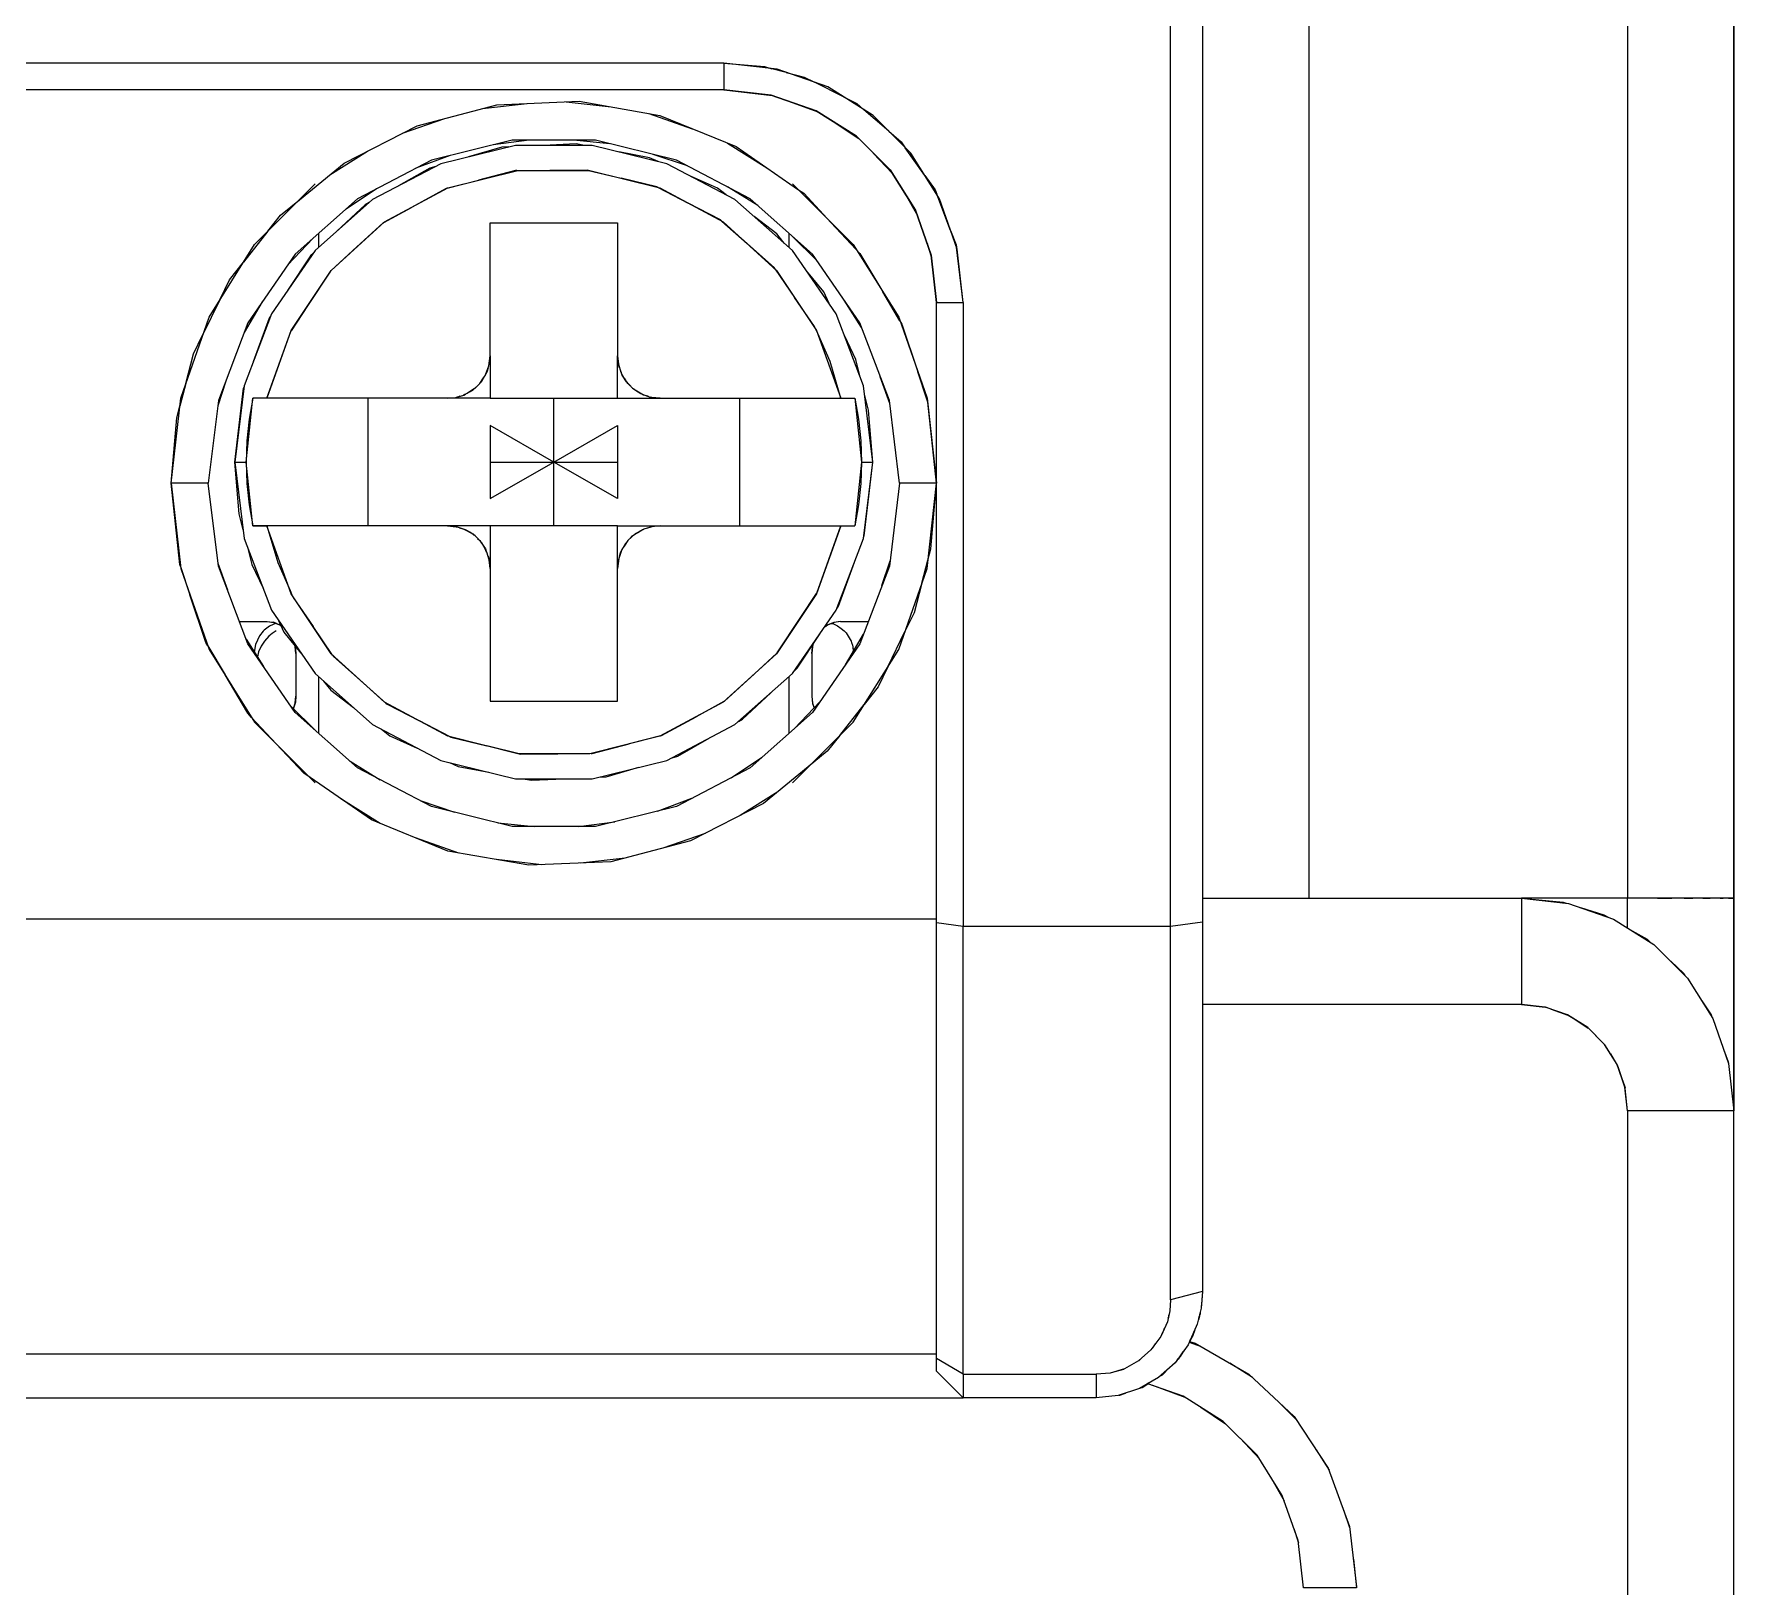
# Model space of a CAD drawing. Header units: millimetres. Extents: x 0 to 56.5, y 0 to 81.
# Drawn here: x 40.51 to 56.5, y 17.32 to 31.93 of the extents above; entities that cross this region are included whole.
import ezdxf

# ---------------------------------------------------------------- set-up
doc = ezdxf.new("R2010")
doc.units = ezdxf.units.MM

# ---------------------------------------------------------------- blocks, each defined once
blk = doc.blocks.new('CHINT_0cca9e6cfbf25816a24cd09b1f555f82_FACE_0')
at = {"color": 7, "linetype": 'CONTINUOUS', "true_color": 0x40d9ff}
for p, q in [((56.496, 44), (56.496, 23.8)), ((56.496, 23.8), (56.496, 44)), ((56.496, 39.668), (56.496, 22.919)), ((51.196, 23.534), (51.196, 32.2)), ((51.496, 32.2), (51.496, 23.574)), ((47.581, 31.564), (47.448, 31.599)), ((46.996, 31.4), (33.496, 31.4)), ((46.998, 31.4), (47.449, 31.347)), ((48.121, 31.334), (47.848, 31.471)), ((44.725, 31.224), (45.146, 31.272)), ((45.511, 31.287), (45.935, 31.239)), ((47.577, 31.303), (47.88, 31.192)), ((48.547, 31.012), (48.313, 31.213)), ((43.973, 30.992), (44.37, 31.131)), ((46.291, 31.177), (46.698, 31.034)), ((48.032, 31.097), (48.265, 30.942)), ((45.165, 30.926), (44.824, 30.882)), ((45.923, 30.893), (45.582, 30.926)), ((47.029, 30.899), (47.4, 30.666)), ((43.289, 30.601), (43.645, 30.824)), ((44.42, 30.782), (44.097, 30.662)), ((46.653, 30.684), (46.33, 30.793)), ((48.401, 30.806), (48.582, 30.612)), ((48.887, 30.593), (48.702, 30.856)), ((44.392, 30.474), (44.687, 30.55)), ((45.047, 30.64), (45.357, 30.643)), ((45.722, 30.643), (46.028, 30.57)), ((43.729, 30.469), (43.442, 30.279)), ((46.378, 30.482), (46.659, 30.335)), ((47.314, 30.312), (47.029, 30.487)), ((48.688, 30.443), (48.816, 30.218)), ((49.128, 30.078), (48.997, 30.418)), ((43.798, 30.153), (44.058, 30.295)), ((42.707, 30.07), (42.478, 29.78)), ((46.975, 30.166), (47.214, 29.954)), ((48.238, 29.901), (48.006, 30.149)), ((43.129, 30.002), (42.894, 29.755)), ((43.183, 30.049), (43.183, 29.918)), ((47.61, 29.918), (47.61, 30.049)), ((47.87, 29.796), (47.639, 30.023)), ((48.907, 29.957), (48.949, 29.821)), ((49.246, 29.401), (49.182, 29.922)), ((43.298, 29.698), (43.507, 29.89)), ((47.478, 29.715), (47.661, 29.447)), ((42.255, 29.425), (42.093, 29.092)), ((48.291, 29.164), (48.128, 29.422)), ((48.651, 29.229), (48.489, 29.502)), ((42.654, 29.406), (42.483, 29.117)), ((48.996, 23.567), (48.996, 29.4)), ((49.246, 29.4), (49.246, 29.401)), ((49.246, 29.4), (49.246, 23.534)), ((49.246, 29.4), (49.246, 29.4)), ((44.796, 28.9), (44.796, 28.5)), ((45.996, 28.5), (45.996, 28.9)), ((41.935, 28.639), (41.878, 28.424)), ((42.31, 28.662), (42.235, 28.429)), ((46.057, 28.69), (46.034, 28.732)), ((48.555, 28.451), (48.467, 28.702)), ((48.908, 28.482), (48.82, 28.748)), ((43.646, 28.5), (43.646, 27.3)), ((44.606, 28.561), (44.564, 28.538)), ((44.796, 28.5), (45.996, 28.5)), ((45.396, 27.9), (45.396, 28.5)), ((47.146, 27.3), (47.146, 28.5)), ((44.796, 27.9), (45.396, 27.9)), ((45.396, 27.9), (45.996, 27.9)), ((45.396, 27.3), (45.396, 27.9)), ((51.496, 27.6), (51.496, 27.6)), ((52.496, 27.6), (52.496, 27.6)), ((45.996, 27.3), (44.796, 27.3)), ((44.796, 27.3), (44.796, 26.9)), ((45.996, 26.9), (45.996, 27.3)), ((46.186, 27.239), (46.228, 27.262)), ((44.735, 27.11), (44.758, 27.068)), ((41.884, 26.918), (41.973, 26.652)), ((42.237, 26.949), (42.326, 26.698)), ((48.482, 26.738), (48.558, 26.971)), ((48.858, 26.761), (48.915, 26.976)), ((42.775, 26.387), (42.757, 26.393)), ((48.013, 26.385), (47.973, 26.369)), ((48.091, 26.4), (48.031, 26.392)), ((48.092, 26.4), (48.091, 26.4)), ((42.501, 26.236), (42.664, 25.978)), ((42.829, 26.361), (42.809, 26.373)), ((43.315, 26.085), (43.131, 26.353)), ((47.953, 26.355), (47.943, 26.348)), ((48.139, 25.994), (48.309, 26.283)), ((48.537, 25.975), (48.699, 26.308)), ((42.141, 26.171), (42.304, 25.898)), ((51.496, 26.1), (51.496, 26.1)), ((52.496, 26.1), (52.496, 26.1)), ((43.183, 25.882), (43.183, 25.351)), ((47.61, 25.351), (47.61, 25.882)), ((42.922, 25.604), (43.154, 25.377)), ((43.183, 25.7), (43.183, 25.7)), ((46.995, 25.647), (46.734, 25.505)), ((47.61, 25.7), (47.61, 25.7)), ((47.664, 25.398), (47.898, 25.645)), ((48.086, 25.33), (48.314, 25.62)), ((42.554, 25.499), (42.786, 25.251)), ((44.414, 25.318), (44.133, 25.465)), ((43.183, 25.4), (43.183, 25.4)), ((46.4, 25.326), (46.105, 25.25)), ((47.61, 25.4), (47.61, 25.4)), ((45.07, 25.157), (44.765, 25.23)), ((45.746, 25.16), (45.435, 25.157)), ((47.064, 24.931), (47.35, 25.121)), ((43.479, 25.088), (43.764, 24.913)), ((47.504, 24.799), (47.148, 24.576)), ((43.764, 24.501), (43.393, 24.734)), ((44.14, 24.716), (44.462, 24.607)), ((46.372, 24.618), (46.695, 24.738)), ((44.869, 24.507), (45.211, 24.474)), ((45.627, 24.474), (45.969, 24.518)), ((51.496, 24.6), (51.496, 24.6)), ((52.496, 24.6), (52.496, 24.6)), ((44.501, 24.223), (44.094, 24.366)), ((46.82, 24.408), (46.422, 24.269)), ((45.282, 24.113), (44.858, 24.161)), ((46.067, 24.176), (45.646, 24.128)), ((55.496, 23.91), (55.496, 23.91)), ((51.496, 23.8), (54.496, 23.8)), ((55.496, 23.519), (55.496, 23.8)), ((56.496, 23.8), (56.496, 21.801)), ((56.496, 23.8), (56.496, 23.8)), ((56.496, 1.5), (56.496, 23.8)), ((48.996, 23.6), (31.496, 23.6)), ((49.246, 23.534), (48.996, 23.567)), ((49.246, 19.322), (49.246, 23.534)), ((51.196, 23.534), (49.246, 23.534)), ((51.496, 23.574), (51.196, 23.534)), ((56.496, 22.919), (56.496, 22.919)), ((56.496, 22.918), (56.496, 22.919)), ((56.496, 22.919), (56.496, 22.66)), ((54.499, 22.8), (54.72, 22.774)), ((54.778, 22.754), (54.934, 22.699)), ((55.001, 22.657), (55.125, 22.577)), ((55.193, 22.509), (55.283, 22.416)), ((55.334, 22.334), (55.401, 22.222)), ((55.448, 22.089), (55.472, 22.016)), ((48.996, 19.51), (31.496, 19.51)), ((51.372, 19.623), (51.476, 19.587)), ((51.753, 19.428), (51.966, 19.294)), ((49.246, 19.322), (49.246, 19.1)), ((51.027, 19.218), (51.33, 19.107)), ((9.746, 19.1), (49.246, 19.1)), ((31.246, 19.1), (49.246, 19.1)), ((40.746, 19.1), (40.746, 19.1)), ((50.046, 19.1), (50.046, 19.1)), ((52.206, 19.069), (52.377, 18.898)), ((51.482, 19.012), (51.715, 18.857)), ((51.851, 18.721), (52.032, 18.528)), ((52.566, 18.61), (52.687, 18.419)), ((52.138, 18.358), (52.266, 18.133)), ((52.822, 18.046), (52.88, 17.881)), ((52.357, 17.872), (52.399, 17.736))]:
    blk.add_line(p, q, dxfattribs=at)
for points in [[(55.496, 50), (55.496, 44), (55.496, 44), (55.496, 23.8)], [(51.496, 37.7), (51.521, 37.7), (51.496, 37.7), (51.496, 23.8)], [(51.496, 37.7), (52.496, 37.7), (52.496, 23.8)], [(46.996, 31.65), (46.996, 31.65), (33.496, 31.65)], [(46.996, 31.65), (47.378, 31.618), (47.448, 31.599)], [(46.996, 31.65), (46.996, 31.4), (47.441, 31.35), (47.864, 31.202), (48.243, 30.964), (48.56, 30.647), (48.798, 30.268), (48.946, 29.845), (48.996, 29.4), (49.246, 29.4), (49.19, 29.901), (49.023, 30.376), (48.755, 30.803), (48.399, 31.159), (47.972, 31.427), (47.497, 31.594), (46.996, 31.65)], [(47.581, 31.564), (47.751, 31.519), (47.848, 31.471)], [(48.996, 29.4), (48.946, 29.845), (48.798, 30.268), (48.56, 30.647), (48.243, 30.964), (47.864, 31.202), (47.441, 31.35), (46.996, 31.4)], [(43.004, 30.366), (43.423, 30.711), (44.112, 31.063), (44.86, 31.26), (45.633, 31.292), (46.394, 31.159), (47.11, 30.866), (47.688, 30.467)], [(48.121, 31.334), (48.246, 31.271), (48.313, 31.213)], [(47.641, 30.515), (48.211, 29.945), (48.64, 29.262), (48.906, 28.501), (48.996, 27.7), (48.646, 27.7), (48.552, 28.478), (48.274, 29.21), (47.829, 29.855), (47.242, 30.375), (46.549, 30.739), (45.788, 30.926), (45.004, 30.926), (44.244, 30.739), (43.55, 30.375), (42.964, 29.855), (42.519, 29.21), (42.241, 28.478), (42.146, 27.7), (41.796, 27.7), (41.887, 28.501), (42.153, 29.262), (42.582, 29.945), (43.152, 30.515)], [(48.291, 27.9), (48.396, 27.9), (48.309, 28.618), (48.053, 29.294), (47.642, 29.889), (47.1, 30.369), (46.46, 30.705), (45.758, 30.878), (45.035, 30.878), (44.332, 30.705), (43.692, 30.369), (43.151, 29.889), (42.74, 29.294), (42.483, 28.618), (42.396, 27.9), (42.501, 27.9)], [(44.972, 30.863), (44.906, 30.86), (44.595, 30.77)], [(45.683, 30.878), (45.607, 30.893), (45.299, 30.878)], [(48.547, 31.012), (48.664, 30.911), (48.702, 30.856)], [(44.244, 30.739), (43.55, 30.375), (42.964, 29.855), (42.519, 29.21), (42.241, 28.478), (42.146, 27.7)], [(46.378, 30.725), (46.297, 30.762), (46.008, 30.816)], [(48.646, 27.7), (48.552, 28.478), (48.274, 29.21), (47.829, 29.855), (47.242, 30.375), (46.549, 30.739)], [(42.698, 28.5), (42.925, 29.138), (43.301, 29.702), (43.803, 30.158), (44.4, 30.478), (45.057, 30.643), (45.735, 30.643), (46.392, 30.478), (46.99, 30.158), (47.491, 29.702), (47.867, 29.138), (48.094, 28.5)], [(44.285, 30.68), (44.231, 30.665), (43.935, 30.496)], [(45.047, 30.64), (45.036, 30.64), (44.687, 30.55)], [(45.722, 30.643), (45.71, 30.646), (45.357, 30.643)], [(46.378, 30.482), (46.365, 30.488), (46.028, 30.57)], [(47.016, 30.413), (46.937, 30.474), (46.681, 30.589)], [(48.887, 30.593), (48.982, 30.459), (48.997, 30.418)], [(44.392, 30.474), (44.384, 30.472), (44.058, 30.295)], [(47.688, 30.467), (47.747, 30.427), (48.006, 30.149)], [(42.707, 30.07), (42.826, 30.22), (43.004, 30.366)], [(43.66, 30.34), (43.621, 30.318), (43.356, 30.071)], [(46.975, 30.166), (46.963, 30.177), (46.659, 30.335)], [(43.798, 30.153), (43.791, 30.15), (43.507, 29.89)], [(44.796, 28.9), (44.796, 30.15), (45.996, 30.15), (45.996, 28.9)], [(47.563, 29.959), (47.493, 30.045), (47.281, 30.209)], [(49.128, 30.078), (49.18, 29.942), (49.182, 29.922)], [(47.478, 29.715), (47.467, 29.73), (47.214, 29.954)], [(48.238, 29.901), (48.275, 29.862), (48.489, 29.502)], [(42.255, 29.425), (42.347, 29.613), (42.478, 29.78)], [(43.132, 29.862), (43.107, 29.839), (42.891, 29.513)], [(43.298, 29.698), (43.295, 29.695), (43.079, 29.369)], [(47.987, 29.39), (47.935, 29.499), (47.774, 29.698)], [(47.878, 29.108), (47.859, 29.15), (47.849, 29.174), (47.661, 29.447)], [(42.732, 29.273), (42.719, 29.254), (42.569, 28.843)], [(43.079, 29.369), (42.924, 29.135), (42.923, 29.133), (42.698, 28.5)], [(48.094, 28.5), (47.994, 28.844), (47.878, 29.108)], [(48.651, 29.229), (48.67, 29.197), (48.82, 28.748)], [(41.935, 28.639), (42.008, 28.917), (42.093, 29.092)], [(48.278, 28.699), (48.237, 28.865), (48.132, 29.085)], [(44.778, 28.786), (44.766, 28.745), (44.72, 28.663), (44.71, 28.652)], [(44.758, 28.731), (44.785, 28.806), (44.796, 28.9)], [(44.796, 28.9), (44.788, 28.82), (44.786, 28.813)], [(45.996, 28.9), (46.004, 28.821), (46.026, 28.746), (46.034, 28.732)], [(46.015, 28.785), (46.007, 28.805), (46.007, 28.812)], [(44.606, 28.561), (44.633, 28.576), (44.701, 28.639), (44.736, 28.691)], [(44.736, 28.691), (44.753, 28.717), (44.758, 28.731)], [(46.081, 28.654), (46.04, 28.716), (46.028, 28.748)], [(46.057, 28.69), (46.072, 28.664), (46.135, 28.595), (46.188, 28.56)], [(46.114, 28.618), (46.091, 28.639), (46.083, 28.652)], [(42.474, 27.263), (42.436, 27.412), (42.396, 27.9), (42.478, 28.594), (42.482, 28.606)], [(42.564, 27.3), (42.501, 27.9), (42.564, 28.5)], [(42.698, 28.5), (42.564, 28.5), (42.529, 28.302), (42.508, 28.101), (42.501, 27.9)], [(44.796, 28.5), (44.396, 28.5), (42.698, 28.5), (42.564, 28.5), (42.564, 28.5)], [(44.396, 28.5), (44.475, 28.508), (44.55, 28.53), (44.564, 28.538)], [(44.511, 28.518), (44.492, 28.511), (44.484, 28.51)], [(44.642, 28.585), (44.58, 28.544), (44.548, 28.532)], [(44.678, 28.618), (44.657, 28.595), (44.644, 28.586)], [(45.996, 28.5), (46.396, 28.5), (48.094, 28.5), (48.228, 28.5), (48.228, 28.5)], [(46.283, 28.518), (46.241, 28.53), (46.16, 28.576), (46.148, 28.587)], [(46.188, 28.56), (46.213, 28.543), (46.228, 28.538)], [(46.228, 28.538), (46.302, 28.511), (46.396, 28.5)], [(46.396, 28.5), (46.317, 28.508), (46.309, 28.51)], [(48.228, 28.5), (48.291, 27.9), (48.228, 27.3)], [(48.228, 28.5), (48.263, 28.302), (48.284, 28.101), (48.291, 27.9)], [(48.311, 27.194), (48.315, 27.206), (48.396, 27.9), (48.356, 28.388), (48.319, 28.537)], [(48.915, 26.976), (48.943, 27.085), (48.996, 27.7), (48.915, 28.462), (48.908, 28.482)], [(41.884, 26.918), (41.878, 26.938), (41.796, 27.7), (41.849, 28.315), (41.878, 28.424)], [(45.396, 27.9), (44.796, 28.243), (44.796, 27.557), (45.396, 27.9)], [(45.396, 27.9), (45.996, 28.243), (45.996, 27.557), (45.396, 27.9)], [(42.396, 27.9), (42.483, 27.182), (42.74, 26.506), (43.151, 25.911), (43.692, 25.431), (44.332, 25.095), (45.035, 24.922), (45.758, 24.922), (46.46, 25.095), (47.1, 25.431), (47.642, 25.911), (48.053, 26.506), (48.309, 27.182), (48.396, 27.9)], [(42.501, 27.9), (42.508, 27.699), (42.529, 27.498), (42.564, 27.3), (42.698, 27.3)], [(48.291, 27.9), (48.284, 27.699), (48.263, 27.498), (48.228, 27.3)], [(41.796, 27.7), (41.887, 26.899), (42.153, 26.138), (42.582, 25.455), (43.152, 24.885)], [(48.646, 27.7), (48.552, 26.922), (48.274, 26.19), (47.829, 25.545), (47.242, 25.025), (46.549, 24.661), (45.788, 24.474), (45.004, 24.474), (44.244, 24.661), (43.55, 25.025), (42.964, 25.545), (42.519, 26.19), (42.241, 26.922), (42.146, 27.7)], [(47.242, 25.025), (46.549, 24.661), (45.788, 24.474), (45.004, 24.474), (44.244, 24.661), (43.55, 25.025), (42.964, 25.545), (42.519, 26.19), (42.241, 26.922), (42.146, 27.7)], [(47.641, 24.885), (48.211, 25.455), (48.64, 26.138), (48.906, 26.899), (48.996, 27.7)], [(48.646, 27.7), (48.552, 26.922), (48.274, 26.19), (47.829, 25.545)], [(44.796, 27.3), (44.396, 27.3), (42.698, 27.3), (42.564, 27.3), (42.564, 27.3)], [(42.698, 27.3), (42.799, 26.956), (42.915, 26.692), (42.933, 26.65)], [(48.094, 27.3), (47.867, 26.662), (47.491, 26.098), (46.99, 25.642), (46.392, 25.322), (45.735, 25.157), (45.057, 25.157), (44.4, 25.322), (43.803, 25.642), (43.301, 26.098), (42.925, 26.662), (42.698, 27.3)], [(44.396, 27.3), (44.476, 27.292), (44.484, 27.29)], [(44.565, 27.262), (44.49, 27.289), (44.396, 27.3)], [(44.51, 27.282), (44.551, 27.27), (44.633, 27.224), (44.644, 27.213)], [(44.605, 27.24), (44.579, 27.257), (44.565, 27.262)], [(44.735, 27.11), (44.721, 27.136), (44.657, 27.205), (44.605, 27.24)], [(44.678, 27.182), (44.701, 27.161), (44.71, 27.148)], [(45.996, 27.3), (46.396, 27.3), (48.094, 27.3), (48.228, 27.3), (48.228, 27.3)], [(46.186, 27.239), (46.16, 27.224), (46.091, 27.161), (46.057, 27.109)], [(46.114, 27.182), (46.135, 27.205), (46.148, 27.214)], [(46.15, 27.215), (46.213, 27.256), (46.244, 27.268)], [(46.396, 27.3), (46.318, 27.292), (46.242, 27.27), (46.228, 27.262)], [(46.281, 27.282), (46.301, 27.289), (46.308, 27.29)], [(47.713, 26.431), (47.868, 26.665), (47.87, 26.667), (48.094, 27.3)], [(42.514, 27.101), (42.556, 26.935), (42.661, 26.715)], [(44.711, 27.146), (44.753, 27.084), (44.764, 27.052)], [(44.796, 26.9), (44.789, 26.979), (44.766, 27.054), (44.758, 27.068)], [(46.034, 27.069), (46.007, 26.994), (45.996, 26.9)], [(46.014, 27.014), (46.027, 27.055), (46.072, 27.137), (46.083, 27.148)], [(46.057, 27.109), (46.039, 27.083), (46.034, 27.069)], [(44.778, 27.015), (44.785, 26.995), (44.786, 26.988)], [(44.796, 26.9), (44.796, 25.65), (45.996, 25.65), (45.996, 26.9)], [(45.996, 26.9), (46.004, 26.98), (46.006, 26.987)], [(48.061, 26.527), (48.073, 26.546), (48.224, 26.957)], [(48.858, 26.761), (48.784, 26.483), (48.699, 26.308)], [(42.141, 26.171), (42.122, 26.203), (41.973, 26.652)], [(42.933, 26.65), (42.944, 26.626), (43.131, 26.353)], [(42.439, 26.4), (42.701, 26.4), (42.753, 26.394), (42.757, 26.393)], [(42.783, 26.384), (42.723, 26.357), (42.673, 26.32), (42.663, 26.309), (42.627, 26.265), (42.59, 26.185), (42.579, 26.112)], [(42.701, 26.4), (42.701, 26.4), (42.761, 26.392), (42.817, 26.37), (42.829, 26.362)], [(42.775, 26.387), (42.803, 26.377), (42.809, 26.373)], [(42.806, 26.41), (42.858, 26.301), (43.018, 26.102)], [(47.285, 25.91), (47.494, 26.102), (47.498, 26.105), (47.713, 26.431)], [(48.092, 26.4), (48.032, 26.392), (47.975, 26.37), (47.944, 26.349)], [(48.009, 26.383), (48.02, 26.381), (48.057, 26.363), (48.063, 26.361), (48.1, 26.336), (48.126, 26.313), (48.145, 26.293), (48.192, 26.215), (48.197, 26.202), (48.204, 26.178)], [(48.013, 26.385), (48.03, 26.392), (48.031, 26.392)], [(48.092, 26.4), (48.092, 26.4), (48.354, 26.4)], [(42.784, 26.312), (42.748, 26.289), (42.716, 26.262), (42.674, 26.217), (42.642, 26.168), (42.619, 26.115), (42.608, 26.068)], [(47.66, 25.938), (47.685, 25.961), (47.902, 26.287)], [(47.953, 26.355), (47.97, 26.368), (47.973, 26.369)], [(42.97, 26.1), (42.97, 25.7), (42.965, 25.642), (42.949, 25.586), (42.947, 25.581)], [(42.97, 26.1), (42.97, 26.1), (42.963, 26.167), (42.961, 26.174)], [(42.961, 26.173), (42.962, 26.169), (42.97, 26.1)], [(43.315, 26.085), (43.325, 26.07), (43.578, 25.846)], [(47.836, 26.189), (47.83, 26.167), (47.823, 26.1), (47.823, 26.1)], [(47.823, 26.1), (47.828, 26.158), (47.836, 26.188)], [(47.823, 26.1), (47.823, 25.7), (47.83, 25.631), (47.844, 25.588)], [(48.204, 26.178), (48.208, 26.163), (48.212, 26.137), (48.214, 26.121)], [(48.204, 26.178), (48.207, 26.167), (48.212, 26.117)], [(46.995, 25.647), (47.001, 25.65), (47.285, 25.91)], [(48.537, 25.975), (48.446, 25.787), (48.314, 25.62)], [(42.554, 25.499), (42.518, 25.538), (42.304, 25.898)], [(43.23, 25.841), (43.299, 25.755), (43.511, 25.591)], [(43.578, 25.846), (43.817, 25.634), (43.83, 25.623), (44.133, 25.465)], [(42.946, 25.581), (42.963, 25.633), (42.97, 25.7), (42.97, 25.7)], [(47.133, 25.46), (47.172, 25.482), (47.437, 25.729)], [(47.823, 25.7), (47.823, 25.7), (47.83, 25.633), (47.844, 25.588)], [(46.4, 25.326), (46.409, 25.328), (46.734, 25.505)], [(43.776, 25.387), (43.855, 25.326), (44.111, 25.211)], [(44.414, 25.318), (44.427, 25.312), (44.765, 25.23)], [(46.508, 25.12), (46.561, 25.135), (46.858, 25.304)], [(48.086, 25.33), (47.967, 25.18), (47.789, 25.034)], [(43.104, 24.933), (43.046, 24.973), (42.786, 25.251)], [(45.07, 25.157), (45.082, 25.154), (45.435, 25.157)], [(45.746, 25.16), (45.756, 25.16), (46.105, 25.25)], [(47.789, 25.034), (47.369, 24.689), (46.68, 24.337), (45.932, 24.14), (45.16, 24.108), (44.398, 24.241), (43.682, 24.534), (43.104, 24.933)], [(44.415, 25.075), (44.496, 25.038), (44.784, 24.984)], [(45.82, 24.937), (45.887, 24.94), (46.197, 25.03)], [(45.109, 24.922), (45.185, 24.907), (45.493, 24.922)], [(54.496, 23.8), (54.496, 22.8), (51.496, 22.8)], [(54.496, 23.8), (54.941, 23.75), (55.364, 23.602), (55.743, 23.364), (56.06, 23.047), (56.298, 22.668), (56.446, 22.245), (56.496, 21.8), (55.496, 21.8), (55.471, 22.023), (55.397, 22.234), (55.278, 22.423), (55.12, 22.582), (54.93, 22.701), (54.719, 22.775), (54.496, 22.8)], [(54.496, 23.8), (54.89, 23.761), (54.917, 23.753)], [(55.712, 23.8), (55.701, 23.8), (55.496, 23.8), (54.496, 23.8)], [(55.054, 23.71), (55.272, 23.643), (55.314, 23.619)], [(56.471, 23.8), (56.397, 23.8), (56.278, 23.8), (56.12, 23.8), (55.93, 23.8), (55.719, 23.8), (55.496, 23.8)], [(55.776, 23.8), (55.898, 23.8), (55.912, 23.8)], [(56.028, 23.8), (56.099, 23.8), (56.109, 23.8)], [(56.202, 23.8), (56.267, 23.8), (56.272, 23.8)], [(56.365, 23.8), (56.393, 23.8), (56.394, 23.8)], [(56.446, 23.8), (56.471, 23.8), (56.471, 23.8)], [(56.496, 23.8), (56.471, 23.8), (56.496, 23.8)], [(49.246, 19.322), (48.996, 19.469), (48.996, 23.567)], [(51.496, 23.574), (51.496, 20.1), (51.196, 20.022), (51.196, 23.534)], [(55.539, 23.492), (55.68, 23.412), (55.708, 23.386)], [(55.902, 23.205), (56.023, 23.092), (56.038, 23.069)], [(56.496, 22.919), (56.496, 22.92), (56.496, 22.921)], [(56.496, 22.919), (56.496, 22.87), (56.496, 22.726), (56.496, 22.66)], [(54.776, 22.755), (54.722, 22.774), (54.72, 22.774)], [(56.193, 22.835), (56.282, 22.701), (56.288, 22.684)], [(55, 22.657), (54.937, 22.697), (54.934, 22.699)], [(55.192, 22.51), (55.13, 22.573), (55.125, 22.577)], [(56.496, 22.66), (56.496, 22.416), (56.496, 22.104), (56.496, 21.8)], [(55.334, 22.335), (55.289, 22.409), (55.283, 22.416)], [(56.496, 22.297), (56.496, 22.39), (56.496, 22.402)], [(56.399, 22.379), (56.442, 22.26), (56.443, 22.253)], [(55.448, 22.09), (55.407, 22.212), (55.402, 22.222)], [(55.496, 21.8), (55.474, 22.01), (55.472, 22.016)], [(56.496, 21.92), (56.496, 22.035), (56.496, 22.065)], [(56.496, 21.8), (55.496, 21.8), (55.496, 4.2), (56.496, 4.2)], [(56.496, 4.2), (56.496, 21.8), (56.496, 21.801)], [(51.496, 20.1), (51.484, 19.944), (51.448, 19.793), (51.362, 19.6), (51.239, 19.431), (51.084, 19.291), (50.904, 19.187), (50.705, 19.122), (50.496, 19.1)], [(51.196, 20.022), (51.191, 19.919), (51.167, 19.815), (51.106, 19.677), (51.012, 19.552), (50.895, 19.448), (50.764, 19.374), (50.629, 19.333), (50.496, 19.322)], [(51.496, 20.099), (51.489, 19.978), (51.486, 19.961)], [(51.175, 19.85), (51.181, 19.866), (51.182, 19.882)], [(51.476, 19.91), (51.466, 19.857), (51.458, 19.834)], [(51.462, 19.851), (51.471, 19.877), (51.474, 19.9)], [(51.476, 19.91), (51.474, 19.89), (51.464, 19.859)], [(51.114, 19.697), (51.125, 19.712), (51.141, 19.757)], [(51.413, 19.715), (51.389, 19.649), (51.374, 19.626)], [(51.378, 19.636), (51.397, 19.666), (51.418, 19.726)], [(51.424, 19.739), (51.406, 19.686), (51.384, 19.648)], [(51.02, 19.562), (51.029, 19.57), (51.055, 19.609)], [(51.308, 19.525), (51.268, 19.464), (51.252, 19.449)], [(51.258, 19.456), (51.278, 19.477), (51.314, 19.533)], [(51.318, 19.54), (51.288, 19.489), (51.263, 19.464)], [(51.376, 19.631), (51.428, 19.614), (51.934, 19.324), (52.359, 18.925), (52.68, 18.439), (52.879, 17.89), (52.945, 17.322)], [(49.246, 19.1), (48.996, 19.35), (48.996, 19.469)], [(50.677, 19.348), (50.757, 19.371), (50.76, 19.373)], [(50.898, 19.451), (50.901, 19.452), (50.924, 19.474)], [(51.165, 19.364), (51.111, 19.311), (51.097, 19.303)], [(51.102, 19.307), (51.12, 19.318), (51.169, 19.367)], [(51.174, 19.372), (51.129, 19.325), (51.107, 19.311)], [(49.246, 19.322), (50.496, 19.322), (50.496, 19.1), (49.246, 19.1)], [(50.99, 19.237), (50.925, 19.196), (50.914, 19.193)], [(50.916, 19.194), (50.93, 19.199), (50.991, 19.237)], [(50.991, 19.237), (50.935, 19.202), (50.92, 19.196)], [(52.916, 17.584), (52.946, 17.315), (52.446, 17.315), (52.396, 17.76), (52.248, 18.183), (52.01, 18.562), (51.693, 18.879), (51.314, 19.117), (50.984, 19.233)], [(50.774, 19.145), (50.716, 19.125), (50.712, 19.124)], [(50.713, 19.124), (50.719, 19.125), (50.774, 19.144)], [(50.774, 19.144), (50.72, 19.125), (50.713, 19.125)], [(52.248, 18.183), (52.248, 18.183), (52.01, 18.562), (51.693, 18.879), (51.314, 19.117), (51.314, 19.117)]]:
    blk.add_lwpolyline(points, dxfattribs=at)
blk = doc.blocks.new('CHINT_0cca9e6cfbf25816a24cd09b1f555f82')
at = {"true_color": 0x40d9ff}
blk.add_blockref('CHINT_0cca9e6cfbf25816a24cd09b1f555f82_FACE_0', (0, 0), dxfattribs=at)

msp = doc.modelspace()

# ---------------------------------------------------------------- block references
at = {"true_color": 0x40d9ff}
msp.add_blockref('CHINT_0cca9e6cfbf25816a24cd09b1f555f82', (0, 0), dxfattribs=at)

doc.saveas('drawing.dxf')
